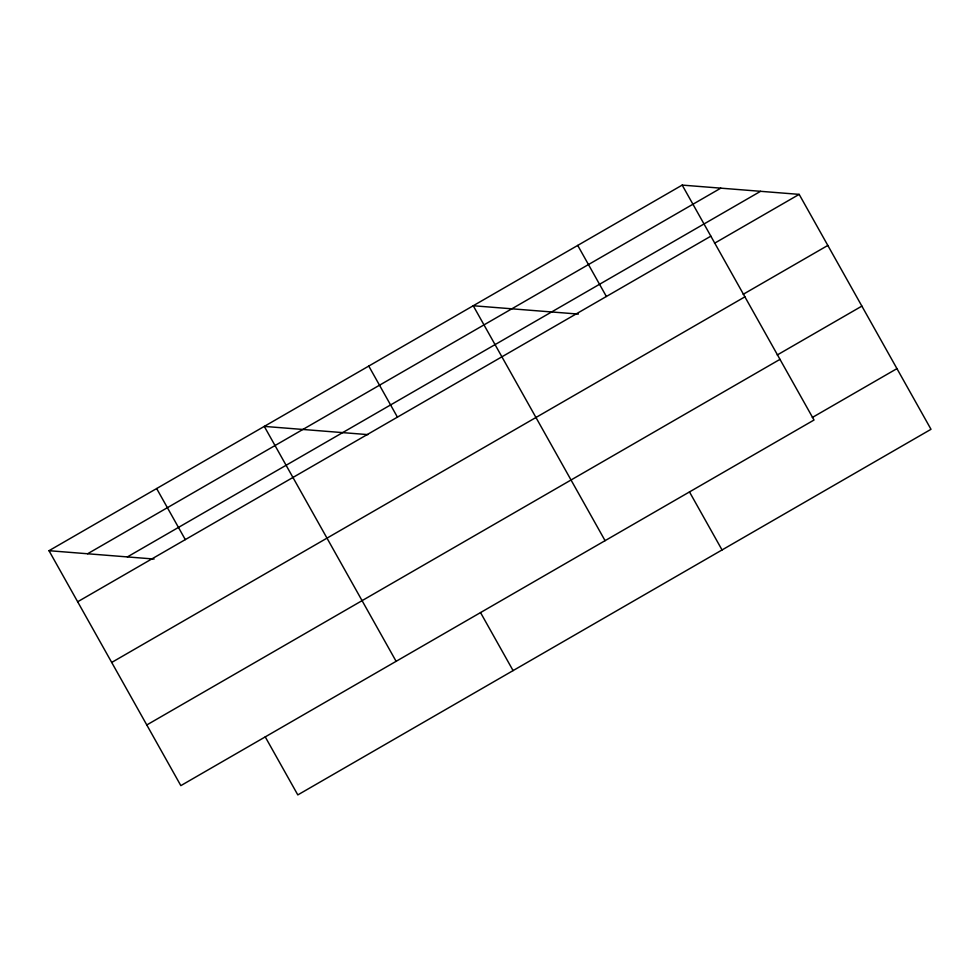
<?xml version="1.0" encoding="UTF-8"?>
<svg xmlns="http://www.w3.org/2000/svg" width="980" height="980" viewBox="0 0 980 980"><rect width="100%" height="100%" fill="white"/><g stroke="black" fill="none" stroke-linecap="round" stroke-linejoin="round"><path stroke-width="1.47" d="M682.19 185.097L814.025 420.016L180.835 785.629L49 550.699L682.19 185.097L799.166 194.371L931 429.301L297.81 794.903L265.237 736.874M87.6 553.761L720.79 188.16M127.376 556.922L760.566 191.308M77.653 601.769L710.855 236.168M714.53 243.248L799.166 194.371M743.183 294.306L827.818 245.441M111.708 662.443L744.898 296.842M777.238 354.981L861.873 306.115M146.792 724.955L779.982 359.354M812.31 417.492L896.957 368.627M578.335 314.078L473.242 305.748L605.077 540.666M367.892 434.618L264.282 426.398L396.116 661.316M49 550.699L154.093 559.041M577.722 245.417L606.375 296.487M689.479 491.911L722.052 549.952M368.762 366.067L397.427 417.137M480.519 612.561L513.091 670.602M156.641 488.542L185.306 539.613"/></g></svg>
